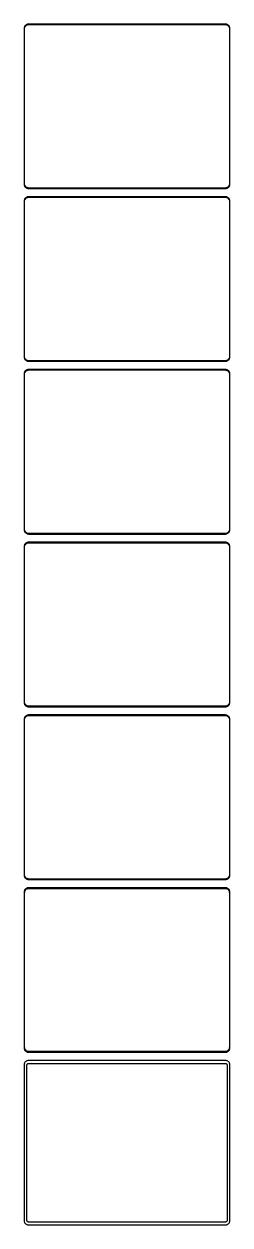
# Model space of a CAD drawing. Header units: metres. Extents: x -112 to 112, y 2745 to 5571.
# Drawn here: x -112 to 112, y 2745 to 4059 of the extents above; entities that cross this region are included whole.
import ezdxf

# ---------------------------------------------------------------- set-up
doc = ezdxf.new("R2010")
doc.units = ezdxf.units.M

msp = doc.modelspace()

# ---------------------------------------------------------------- linework, layer by layer
for p, q in [((-112.461, 4054.63), (-112.5, 4054)), ((-112.5, 4054), (-112.5, 3884)), ((-112.343, 4055.24), (-112.461, 4054.63)), ((-112.149, 4055.84), (-112.343, 4055.24)), ((-111.882, 4056.41), (-112.149, 4055.84)), ((-112, 4053.75), (-111.963, 4054.35)), ((-112, 3884.25), (-112, 4053.75)), ((-111.963, 4054.35), (-111.851, 4054.93)), ((-111.545, 4056.94), (-111.882, 4056.41)), ((-111.851, 4054.93), (-111.666, 4055.5)), ((-111.666, 4055.5), (-111.412, 4056.04)), ((-111.145, 4057.42), (-111.545, 4056.94)), ((-111.412, 4056.04), (-111.093, 4056.54)), ((-110.687, 4057.85), (-111.145, 4057.42)), ((-111.093, 4056.54), (-110.713, 4057)), ((-110.713, 4057), (-110.278, 4057.41)), ((-110.179, 4058.22), (-110.687, 4057.85)), ((-110.278, 4057.41), (-109.795, 4057.76)), ((-109.629, 4058.52), (-110.179, 4058.22)), ((-109.795, 4057.76), (-109.272, 4058.05)), ((-109.045, 4058.76), (-109.629, 4058.52)), ((-109.272, 4058.05), (-108.718, 4058.27)), ((-108.437, 4058.91), (-109.045, 4058.76)), ((-108.718, 4058.27), (-108.14, 4058.42)), ((-107.814, 4058.99), (-108.437, 4058.91)), ((-108.14, 4058.42), (-107.548, 4058.49)), ((107.814, 4058.99), (-107.814, 4058.99)), ((-107.548, 4058.49), (107.548, 4058.49)), ((107.548, 4058.49), (108.14, 4058.42)), ((108.437, 4058.91), (107.814, 4058.99)), ((108.14, 4058.42), (108.718, 4058.27)), ((109.045, 4058.76), (108.437, 4058.91)), ((108.718, 4058.27), (109.272, 4058.05)), ((109.629, 4058.52), (109.045, 4058.76)), ((109.272, 4058.05), (109.795, 4057.76)), ((110.179, 4058.22), (109.629, 4058.52)), ((109.795, 4057.76), (110.278, 4057.41)), ((110.687, 4057.85), (110.179, 4058.22)), ((110.278, 4057.41), (110.713, 4057)), ((111.145, 4057.42), (110.687, 4057.85)), ((110.713, 4057), (111.093, 4056.54)), ((111.093, 4056.54), (111.412, 4056.04)), ((111.545, 4056.94), (111.145, 4057.42)), ((111.412, 4056.04), (111.666, 4055.5)), ((111.882, 4056.41), (111.545, 4056.94)), ((111.666, 4055.5), (111.851, 4054.93)), ((111.851, 4054.93), (111.963, 4054.35)), ((112.149, 4055.84), (111.882, 4056.41)), ((111.963, 4054.35), (112, 4053.75)), ((112, 4053.75), (112, 3884.25)), ((112.343, 4055.24), (112.149, 4055.84)), ((112.461, 4054.63), (112.343, 4055.24)), ((112.5, 4054), (112.461, 4054.63)), ((112.5, 3884), (112.5, 4054)), ((-112.5, 3884), (-112.461, 3883.37)), ((-112.461, 3883.37), (-112.343, 3882.76)), ((-112.343, 3882.76), (-112.149, 3882.16)), ((-112.149, 3882.16), (-111.882, 3881.59)), ((-111.963, 3883.65), (-112, 3884.25)), ((-111.851, 3883.07), (-111.963, 3883.65)), ((-111.882, 3881.59), (-111.545, 3881.06)), ((-111.666, 3882.5), (-111.851, 3883.07)), ((-111.412, 3881.96), (-111.666, 3882.5)), ((-111.545, 3881.06), (-111.145, 3880.58)), ((-111.093, 3881.46), (-111.412, 3881.96)), ((-111.145, 3880.58), (-110.687, 3880.15)), ((-110.713, 3881), (-111.093, 3881.46)), ((-110.278, 3880.59), (-110.713, 3881)), ((-110.687, 3880.15), (-110.179, 3879.78)), ((-109.795, 3880.24), (-110.278, 3880.59)), ((-110.179, 3879.78), (-109.629, 3879.48)), ((-109.272, 3879.95), (-109.795, 3880.24)), ((-109.629, 3879.48), (-109.045, 3879.24)), ((-108.718, 3879.73), (-109.272, 3879.95)), ((-109.045, 3879.24), (-108.437, 3879.09)), ((-108.14, 3879.58), (-108.718, 3879.73)), ((-108.437, 3879.09), (-107.814, 3879.01)), ((-107.548, 3879.51), (-108.14, 3879.58)), ((-107.814, 3879.01), (107.814, 3879.01)), ((107.548, 3879.51), (-107.548, 3879.51)), ((108.14, 3879.58), (107.548, 3879.51)), ((107.814, 3879.01), (108.437, 3879.09)), ((108.718, 3879.73), (108.14, 3879.58)), ((108.437, 3879.09), (109.045, 3879.24)), ((109.272, 3879.95), (108.718, 3879.73)), ((109.045, 3879.24), (109.629, 3879.48)), ((109.795, 3880.24), (109.272, 3879.95)), ((109.629, 3879.48), (110.179, 3879.78)), ((110.278, 3880.59), (109.795, 3880.24)), ((110.179, 3879.78), (110.687, 3880.15)), ((110.713, 3881), (110.278, 3880.59)), ((110.687, 3880.15), (111.145, 3880.58)), ((111.093, 3881.46), (110.713, 3881)), ((111.412, 3881.96), (111.093, 3881.46)), ((111.145, 3880.58), (111.545, 3881.06)), ((111.666, 3882.5), (111.412, 3881.96)), ((111.545, 3881.06), (111.882, 3881.59)), ((111.851, 3883.07), (111.666, 3882.5)), ((111.963, 3883.65), (111.851, 3883.07)), ((111.882, 3881.59), (112.149, 3882.16)), ((112, 3884.25), (111.963, 3883.65)), ((112.149, 3882.16), (112.343, 3882.76)), ((112.343, 3882.76), (112.461, 3883.37)), ((112.461, 3883.37), (112.5, 3884)), ((-112.461, 3865.63), (-112.5, 3865)), ((-112.5, 3865), (-112.5, 3695)), ((-112.343, 3866.24), (-112.461, 3865.63)), ((-112.149, 3866.84), (-112.343, 3866.24)), ((-111.882, 3867.41), (-112.149, 3866.84)), ((-112, 3864.75), (-111.963, 3865.35)), ((-112, 3695.25), (-112, 3864.75)), ((-111.963, 3865.35), (-111.851, 3865.93)), ((-111.545, 3867.94), (-111.882, 3867.41)), ((-111.851, 3865.93), (-111.666, 3866.5)), ((-111.666, 3866.5), (-111.412, 3867.04)), ((-111.145, 3868.42), (-111.545, 3867.94)), ((-111.412, 3867.04), (-111.093, 3867.54)), ((-110.687, 3868.85), (-111.145, 3868.42)), ((-111.093, 3867.54), (-110.713, 3868)), ((-110.713, 3868), (-110.278, 3868.41)), ((-110.179, 3869.22), (-110.687, 3868.85)), ((-110.278, 3868.41), (-109.795, 3868.76)), ((-109.629, 3869.52), (-110.179, 3869.22)), ((-109.795, 3868.76), (-109.272, 3869.05)), ((-109.045, 3869.76), (-109.629, 3869.52)), ((-109.272, 3869.05), (-108.718, 3869.27)), ((-108.437, 3869.91), (-109.045, 3869.76)), ((-108.718, 3869.27), (-108.14, 3869.42)), ((-107.814, 3869.99), (-108.437, 3869.91)), ((-108.14, 3869.42), (-107.548, 3869.49)), ((107.814, 3869.99), (-107.814, 3869.99)), ((-107.548, 3869.49), (107.548, 3869.49)), ((107.548, 3869.49), (108.14, 3869.42)), ((108.437, 3869.91), (107.814, 3869.99)), ((108.14, 3869.42), (108.718, 3869.27)), ((109.045, 3869.76), (108.437, 3869.91)), ((108.718, 3869.27), (109.272, 3869.05)), ((109.629, 3869.52), (109.045, 3869.76)), ((109.272, 3869.05), (109.795, 3868.76)), ((110.179, 3869.22), (109.629, 3869.52)), ((109.795, 3868.76), (110.278, 3868.41)), ((110.687, 3868.85), (110.179, 3869.22)), ((110.278, 3868.41), (110.713, 3868)), ((111.145, 3868.42), (110.687, 3868.85)), ((110.713, 3868), (111.093, 3867.54)), ((111.093, 3867.54), (111.412, 3867.04)), ((111.545, 3867.94), (111.145, 3868.42)), ((111.412, 3867.04), (111.666, 3866.5)), ((111.882, 3867.41), (111.545, 3867.94)), ((111.666, 3866.5), (111.851, 3865.93)), ((111.851, 3865.93), (111.963, 3865.35)), ((112.149, 3866.84), (111.882, 3867.41)), ((111.963, 3865.35), (112, 3864.75)), ((112, 3864.75), (112, 3695.25)), ((112.343, 3866.24), (112.149, 3866.84)), ((112.461, 3865.63), (112.343, 3866.24)), ((112.5, 3865), (112.461, 3865.63)), ((112.5, 3695), (112.5, 3865)), ((-112.5, 3695), (-112.461, 3694.37)), ((-112.461, 3694.37), (-112.343, 3693.76)), ((-112.343, 3693.76), (-112.149, 3693.16)), ((-112.149, 3693.16), (-111.882, 3692.59)), ((-111.963, 3694.65), (-112, 3695.25)), ((-111.851, 3694.07), (-111.963, 3694.65)), ((-111.882, 3692.59), (-111.545, 3692.06)), ((-111.666, 3693.5), (-111.851, 3694.07)), ((-111.412, 3692.96), (-111.666, 3693.5)), ((-111.093, 3692.46), (-111.412, 3692.96)), ((-110.713, 3692), (-111.093, 3692.46)), ((111.093, 3692.46), (110.713, 3692)), ((111.412, 3692.96), (111.093, 3692.46)), ((111.666, 3693.5), (111.412, 3692.96)), ((111.545, 3692.06), (111.882, 3692.59)), ((111.851, 3694.07), (111.666, 3693.5)), ((111.963, 3694.65), (111.851, 3694.07)), ((111.882, 3692.59), (112.149, 3693.16)), ((112, 3695.25), (111.963, 3694.65)), ((112.149, 3693.16), (112.343, 3693.76)), ((112.343, 3693.76), (112.461, 3694.37)), ((112.461, 3694.37), (112.5, 3695)), ((-111.545, 3692.06), (-111.145, 3691.58)), ((-111.145, 3679.42), (-111.545, 3678.94)), ((-111.145, 3691.58), (-110.687, 3691.15)), ((-110.687, 3679.85), (-111.145, 3679.42)), ((-110.278, 3691.59), (-110.713, 3692)), ((-110.713, 3679), (-110.278, 3679.41)), ((-110.687, 3691.15), (-110.179, 3690.78)), ((-110.179, 3680.22), (-110.687, 3679.85)), ((-109.795, 3691.24), (-110.278, 3691.59)), ((-110.278, 3679.41), (-109.795, 3679.76)), ((-110.179, 3690.78), (-109.629, 3690.48)), ((-109.629, 3680.52), (-110.179, 3680.22)), ((-109.272, 3690.95), (-109.795, 3691.24)), ((-109.795, 3679.76), (-109.272, 3680.05)), ((-109.629, 3690.48), (-109.045, 3690.24)), ((-109.045, 3680.76), (-109.629, 3680.52)), ((-108.718, 3690.73), (-109.272, 3690.95)), ((-109.272, 3680.05), (-108.718, 3680.27)), ((-109.045, 3690.24), (-108.437, 3690.09)), ((-108.437, 3680.91), (-109.045, 3680.76)), ((-108.14, 3690.58), (-108.718, 3690.73)), ((-108.718, 3680.27), (-108.14, 3680.42)), ((-108.437, 3690.09), (-107.814, 3690.01)), ((-107.814, 3680.99), (-108.437, 3680.91)), ((-107.548, 3690.51), (-108.14, 3690.58)), ((-108.14, 3680.42), (-107.548, 3680.49)), ((-107.814, 3690.01), (107.814, 3690.01)), ((107.814, 3680.99), (-107.814, 3680.99)), ((107.548, 3690.51), (-107.548, 3690.51)), ((-107.548, 3680.49), (107.548, 3680.49)), ((108.14, 3690.58), (107.548, 3690.51)), ((107.548, 3680.49), (108.14, 3680.42)), ((107.814, 3690.01), (108.437, 3690.09)), ((108.437, 3680.91), (107.814, 3680.99)), ((108.718, 3690.73), (108.14, 3690.58)), ((108.14, 3680.42), (108.718, 3680.27)), ((108.437, 3690.09), (109.045, 3690.24)), ((109.045, 3680.76), (108.437, 3680.91)), ((109.272, 3690.95), (108.718, 3690.73)), ((108.718, 3680.27), (109.272, 3680.05)), ((109.045, 3690.24), (109.629, 3690.48)), ((109.629, 3680.52), (109.045, 3680.76)), ((109.795, 3691.24), (109.272, 3690.95)), ((109.272, 3680.05), (109.795, 3679.76)), ((109.629, 3690.48), (110.179, 3690.78)), ((110.179, 3680.22), (109.629, 3680.52)), ((110.278, 3691.59), (109.795, 3691.24)), ((109.795, 3679.76), (110.278, 3679.41)), ((110.179, 3690.78), (110.687, 3691.15)), ((110.687, 3679.85), (110.179, 3680.22)), ((110.713, 3692), (110.278, 3691.59)), ((110.278, 3679.41), (110.713, 3679)), ((110.687, 3691.15), (111.145, 3691.58)), ((111.145, 3679.42), (110.687, 3679.85)), ((111.145, 3691.58), (111.545, 3692.06)), ((111.545, 3678.94), (111.145, 3679.42)), ((-112.461, 3676.63), (-112.5, 3676)), ((-112.5, 3676), (-112.5, 3506)), ((-112.343, 3677.24), (-112.461, 3676.63)), ((-112.149, 3677.84), (-112.343, 3677.24)), ((-111.882, 3678.41), (-112.149, 3677.84)), ((-112, 3675.75), (-111.963, 3676.35)), ((-112, 3506.25), (-112, 3675.75)), ((-111.963, 3676.35), (-111.851, 3676.93)), ((-111.545, 3678.94), (-111.882, 3678.41)), ((-111.851, 3676.93), (-111.666, 3677.5)), ((-111.666, 3677.5), (-111.412, 3678.04)), ((-111.412, 3678.04), (-111.093, 3678.54)), ((-111.093, 3678.54), (-110.713, 3679)), ((110.713, 3679), (111.093, 3678.54)), ((111.093, 3678.54), (111.412, 3678.04)), ((111.412, 3678.04), (111.666, 3677.5)), ((111.882, 3678.41), (111.545, 3678.94)), ((111.666, 3677.5), (111.851, 3676.93)), ((111.851, 3676.93), (111.963, 3676.35)), ((112.149, 3677.84), (111.882, 3678.41)), ((111.963, 3676.35), (112, 3675.75)), ((112, 3675.75), (112, 3506.25)), ((112.343, 3677.24), (112.149, 3677.84)), ((112.461, 3676.63), (112.343, 3677.24)), ((112.5, 3676), (112.461, 3676.63)), ((112.5, 3506), (112.5, 3676)), ((-112.5, 3506), (-112.461, 3505.37)), ((-112.461, 3505.37), (-112.343, 3504.76)), ((-112.343, 3504.76), (-112.149, 3504.16)), ((-112.149, 3504.16), (-111.882, 3503.59)), ((-111.963, 3505.65), (-112, 3506.25)), ((-111.851, 3505.07), (-111.963, 3505.65)), ((-111.882, 3503.59), (-111.545, 3503.06)), ((-111.666, 3504.5), (-111.851, 3505.07)), ((-111.412, 3503.96), (-111.666, 3504.5)), ((-111.545, 3503.06), (-111.145, 3502.58)), ((-111.093, 3503.46), (-111.412, 3503.96)), ((-111.145, 3502.58), (-110.687, 3502.15)), ((-110.713, 3503), (-111.093, 3503.46)), ((-110.278, 3502.59), (-110.713, 3503)), ((-110.687, 3502.15), (-110.179, 3501.78)), ((-109.795, 3502.24), (-110.278, 3502.59)), ((-110.179, 3501.78), (-109.629, 3501.48)), ((-109.272, 3501.95), (-109.795, 3502.24)), ((-109.629, 3501.48), (-109.045, 3501.24)), ((-108.718, 3501.73), (-109.272, 3501.95)), ((-109.045, 3501.24), (-108.437, 3501.09)), ((-108.14, 3501.58), (-108.718, 3501.73)), ((-108.437, 3501.09), (-107.814, 3501.01)), ((-107.548, 3501.51), (-108.14, 3501.58)), ((-107.814, 3501.01), (107.814, 3501.01)), ((107.548, 3501.51), (-107.548, 3501.51)), ((108.14, 3501.58), (107.548, 3501.51)), ((107.814, 3501.01), (108.437, 3501.09)), ((108.718, 3501.73), (108.14, 3501.58)), ((108.437, 3501.09), (109.045, 3501.24)), ((109.272, 3501.95), (108.718, 3501.73)), ((109.045, 3501.24), (109.629, 3501.48)), ((109.795, 3502.24), (109.272, 3501.95)), ((109.629, 3501.48), (110.179, 3501.78)), ((110.278, 3502.59), (109.795, 3502.24)), ((110.179, 3501.78), (110.687, 3502.15)), ((110.713, 3503), (110.278, 3502.59)), ((110.687, 3502.15), (111.145, 3502.58)), ((111.093, 3503.46), (110.713, 3503)), ((111.412, 3503.96), (111.093, 3503.46)), ((111.145, 3502.58), (111.545, 3503.06)), ((111.666, 3504.5), (111.412, 3503.96)), ((111.545, 3503.06), (111.882, 3503.59)), ((111.851, 3505.07), (111.666, 3504.5)), ((111.963, 3505.65), (111.851, 3505.07)), ((111.882, 3503.59), (112.149, 3504.16)), ((112, 3506.25), (111.963, 3505.65)), ((112.149, 3504.16), (112.343, 3504.76)), ((112.343, 3504.76), (112.461, 3505.37)), ((112.461, 3505.37), (112.5, 3506)), ((-112.461, 3487.63), (-112.5, 3487)), ((-112.5, 3487), (-112.5, 3317)), ((-112.343, 3488.24), (-112.461, 3487.63)), ((-112.149, 3488.84), (-112.343, 3488.24)), ((-111.882, 3489.41), (-112.149, 3488.84)), ((-112, 3486.75), (-111.963, 3487.35)), ((-112, 3317.25), (-112, 3486.75)), ((-111.963, 3487.35), (-111.851, 3487.93)), ((-111.545, 3489.94), (-111.882, 3489.41)), ((-111.851, 3487.93), (-111.666, 3488.5)), ((-111.666, 3488.5), (-111.412, 3489.04)), ((-111.145, 3490.42), (-111.545, 3489.94)), ((-111.412, 3489.04), (-111.093, 3489.54)), ((-110.687, 3490.85), (-111.145, 3490.42)), ((-111.093, 3489.54), (-110.713, 3490)), ((-110.713, 3490), (-110.278, 3490.41)), ((-110.179, 3491.22), (-110.687, 3490.85)), ((-110.278, 3490.41), (-109.795, 3490.76)), ((-109.629, 3491.52), (-110.179, 3491.22)), ((-109.795, 3490.76), (-109.272, 3491.05)), ((-109.045, 3491.76), (-109.629, 3491.52)), ((-109.272, 3491.05), (-108.718, 3491.27)), ((-108.437, 3491.91), (-109.045, 3491.76)), ((-108.718, 3491.27), (-108.14, 3491.42)), ((-107.814, 3491.99), (-108.437, 3491.91)), ((-108.14, 3491.42), (-107.548, 3491.49)), ((107.814, 3491.99), (-107.814, 3491.99)), ((-107.548, 3491.49), (107.548, 3491.49)), ((107.548, 3491.49), (108.14, 3491.42)), ((108.437, 3491.91), (107.814, 3491.99)), ((108.14, 3491.42), (108.718, 3491.27)), ((109.045, 3491.76), (108.437, 3491.91)), ((108.718, 3491.27), (109.272, 3491.05)), ((109.629, 3491.52), (109.045, 3491.76)), ((109.272, 3491.05), (109.795, 3490.76)), ((110.179, 3491.22), (109.629, 3491.52)), ((109.795, 3490.76), (110.278, 3490.41)), ((110.687, 3490.85), (110.179, 3491.22)), ((110.278, 3490.41), (110.713, 3490)), ((111.145, 3490.42), (110.687, 3490.85)), ((110.713, 3490), (111.093, 3489.54)), ((111.093, 3489.54), (111.412, 3489.04)), ((111.545, 3489.94), (111.145, 3490.42)), ((111.412, 3489.04), (111.666, 3488.5)), ((111.882, 3489.41), (111.545, 3489.94)), ((111.666, 3488.5), (111.851, 3487.93)), ((111.851, 3487.93), (111.963, 3487.35)), ((112.149, 3488.84), (111.882, 3489.41)), ((111.963, 3487.35), (112, 3486.75)), ((112, 3486.75), (112, 3317.25)), ((112.343, 3488.24), (112.149, 3488.84)), ((112.461, 3487.63), (112.343, 3488.24)), ((112.5, 3487), (112.461, 3487.63)), ((112.5, 3317), (112.5, 3487)), ((-112.5, 3317), (-112.461, 3316.37)), ((-112.461, 3316.37), (-112.343, 3315.76)), ((-112.343, 3315.76), (-112.149, 3315.16)), ((-112.149, 3315.16), (-111.882, 3314.59)), ((-111.963, 3316.65), (-112, 3317.25)), ((-111.851, 3316.07), (-111.963, 3316.65)), ((-111.882, 3314.59), (-111.545, 3314.06)), ((-111.666, 3315.5), (-111.851, 3316.07)), ((-111.412, 3314.96), (-111.666, 3315.5)), ((-111.545, 3314.06), (-111.145, 3313.58)), ((-111.093, 3314.46), (-111.412, 3314.96)), ((-111.145, 3313.58), (-110.687, 3313.15)), ((-110.713, 3314), (-111.093, 3314.46)), ((-110.278, 3313.59), (-110.713, 3314)), ((-110.687, 3313.15), (-110.179, 3312.78)), ((-109.795, 3313.24), (-110.278, 3313.59)), ((-110.179, 3312.78), (-109.629, 3312.48)), ((-109.272, 3312.95), (-109.795, 3313.24)), ((-109.629, 3312.48), (-109.045, 3312.24)), ((-108.718, 3312.73), (-109.272, 3312.95)), ((-109.045, 3312.24), (-108.437, 3312.09)), ((-108.14, 3312.58), (-108.718, 3312.73)), ((-108.437, 3312.09), (-107.814, 3312.01)), ((-107.548, 3312.51), (-108.14, 3312.58)), ((-107.814, 3312.01), (107.814, 3312.01)), ((107.548, 3312.51), (-107.548, 3312.51)), ((108.14, 3312.58), (107.548, 3312.51)), ((107.814, 3312.01), (108.437, 3312.09)), ((108.718, 3312.73), (108.14, 3312.58)), ((108.437, 3312.09), (109.045, 3312.24)), ((109.272, 3312.95), (108.718, 3312.73)), ((109.045, 3312.24), (109.629, 3312.48)), ((109.795, 3313.24), (109.272, 3312.95)), ((109.629, 3312.48), (110.179, 3312.78)), ((110.278, 3313.59), (109.795, 3313.24)), ((110.179, 3312.78), (110.687, 3313.15)), ((110.713, 3314), (110.278, 3313.59)), ((110.687, 3313.15), (111.145, 3313.58)), ((111.093, 3314.46), (110.713, 3314)), ((111.412, 3314.96), (111.093, 3314.46)), ((111.145, 3313.58), (111.545, 3314.06)), ((111.666, 3315.5), (111.412, 3314.96)), ((111.545, 3314.06), (111.882, 3314.59)), ((111.851, 3316.07), (111.666, 3315.5)), ((111.963, 3316.65), (111.851, 3316.07)), ((111.882, 3314.59), (112.149, 3315.16)), ((112, 3317.25), (111.963, 3316.65)), ((112.149, 3315.16), (112.343, 3315.76)), ((112.343, 3315.76), (112.461, 3316.37)), ((112.461, 3316.37), (112.5, 3317)), ((-112.461, 3298.63), (-112.5, 3298)), ((-112.343, 3299.24), (-112.461, 3298.63)), ((-112.149, 3299.84), (-112.343, 3299.24)), ((-111.882, 3300.41), (-112.149, 3299.84)), ((-112, 3297.75), (-111.963, 3298.35)), ((-111.963, 3298.35), (-111.851, 3298.93)), ((-111.545, 3300.94), (-111.882, 3300.41)), ((-111.851, 3298.93), (-111.666, 3299.5)), ((-111.666, 3299.5), (-111.412, 3300.04)), ((-111.145, 3301.42), (-111.545, 3300.94)), ((-111.412, 3300.04), (-111.093, 3300.54)), ((-110.687, 3301.85), (-111.145, 3301.42)), ((-111.093, 3300.54), (-110.713, 3301)), ((-110.713, 3301), (-110.278, 3301.41)), ((-110.179, 3302.22), (-110.687, 3301.85)), ((-110.278, 3301.41), (-109.795, 3301.76)), ((-109.629, 3302.52), (-110.179, 3302.22)), ((-109.795, 3301.76), (-109.272, 3302.05)), ((-109.045, 3302.76), (-109.629, 3302.52)), ((-109.272, 3302.05), (-108.718, 3302.27)), ((-108.437, 3302.91), (-109.045, 3302.76)), ((-108.718, 3302.27), (-108.14, 3302.42)), ((-107.814, 3302.99), (-108.437, 3302.91)), ((-108.14, 3302.42), (-107.548, 3302.49)), ((107.814, 3302.99), (-107.814, 3302.99)), ((-107.548, 3302.49), (107.548, 3302.49)), ((107.548, 3302.49), (108.14, 3302.42)), ((108.437, 3302.91), (107.814, 3302.99)), ((108.14, 3302.42), (108.718, 3302.27)), ((109.045, 3302.76), (108.437, 3302.91)), ((108.718, 3302.27), (109.272, 3302.05)), ((109.629, 3302.52), (109.045, 3302.76)), ((109.272, 3302.05), (109.795, 3301.76)), ((110.179, 3302.22), (109.629, 3302.52)), ((109.795, 3301.76), (110.278, 3301.41)), ((110.687, 3301.85), (110.179, 3302.22)), ((110.278, 3301.41), (110.713, 3301)), ((111.145, 3301.42), (110.687, 3301.85)), ((110.713, 3301), (111.093, 3300.54)), ((111.093, 3300.54), (111.412, 3300.04)), ((111.545, 3300.94), (111.145, 3301.42)), ((111.412, 3300.04), (111.666, 3299.5)), ((111.882, 3300.41), (111.545, 3300.94)), ((111.666, 3299.5), (111.851, 3298.93)), ((111.851, 3298.93), (111.963, 3298.35)), ((112.149, 3299.84), (111.882, 3300.41)), ((111.963, 3298.35), (112, 3297.75)), ((112.343, 3299.24), (112.149, 3299.84)), ((112.461, 3298.63), (112.343, 3299.24)), ((112.5, 3298), (112.461, 3298.63)), ((-112.5, 3298), (-112.5, 3128)), ((-112, 3128.25), (-112, 3297.75)), ((112, 3297.75), (112, 3128.25)), ((112.5, 3128), (112.5, 3298)), ((-112.5, 3128), (-112.461, 3127.37)), ((-112.461, 3127.37), (-112.343, 3126.76)), ((-111.963, 3127.65), (-112, 3128.25)), ((-111.851, 3127.07), (-111.963, 3127.65)), ((111.963, 3127.65), (111.851, 3127.07)), ((112, 3128.25), (111.963, 3127.65)), ((112.343, 3126.76), (112.461, 3127.37)), ((112.461, 3127.37), (112.5, 3128)), ((-112.343, 3126.76), (-112.149, 3126.16)), ((-112.149, 3126.16), (-111.882, 3125.59)), ((-111.882, 3125.59), (-111.545, 3125.06)), ((-111.666, 3126.5), (-111.851, 3127.07)), ((-111.412, 3125.96), (-111.666, 3126.5)), ((-111.545, 3125.06), (-111.145, 3124.58)), ((-111.093, 3125.46), (-111.412, 3125.96)), ((-111.145, 3124.58), (-110.687, 3124.15)), ((-110.713, 3125), (-111.093, 3125.46)), ((-110.278, 3124.59), (-110.713, 3125)), ((-110.687, 3124.15), (-110.179, 3123.78)), ((-109.795, 3124.24), (-110.278, 3124.59)), ((-110.179, 3123.78), (-109.629, 3123.48)), ((-109.272, 3123.95), (-109.795, 3124.24)), ((-109.629, 3123.48), (-109.045, 3123.24)), ((-108.718, 3123.73), (-109.272, 3123.95)), ((-109.045, 3123.24), (-108.437, 3123.09)), ((-108.14, 3123.58), (-108.718, 3123.73)), ((-108.437, 3123.09), (-107.814, 3123.01)), ((-107.548, 3123.51), (-108.14, 3123.58)), ((-107.814, 3123.01), (107.814, 3123.01)), ((107.548, 3123.51), (-107.548, 3123.51)), ((108.14, 3123.58), (107.548, 3123.51)), ((107.814, 3123.01), (108.437, 3123.09)), ((108.718, 3123.73), (108.14, 3123.58)), ((108.437, 3123.09), (109.045, 3123.24)), ((109.272, 3123.95), (108.718, 3123.73)), ((109.045, 3123.24), (109.629, 3123.48)), ((109.795, 3124.24), (109.272, 3123.95)), ((109.629, 3123.48), (110.179, 3123.78)), ((110.278, 3124.59), (109.795, 3124.24)), ((110.179, 3123.78), (110.687, 3124.15)), ((110.713, 3125), (110.278, 3124.59)), ((110.687, 3124.15), (111.145, 3124.58)), ((111.093, 3125.46), (110.713, 3125)), ((111.412, 3125.96), (111.093, 3125.46)), ((111.145, 3124.58), (111.545, 3125.06)), ((111.666, 3126.5), (111.412, 3125.96)), ((111.545, 3125.06), (111.882, 3125.59)), ((111.851, 3127.07), (111.666, 3126.5)), ((111.882, 3125.59), (112.149, 3126.16)), ((112.149, 3126.16), (112.343, 3126.76)), ((-112.461, 3109.63), (-112.5, 3109)), ((-112.5, 3109), (-112.5, 2939)), ((-112.343, 3110.24), (-112.461, 3109.63)), ((-112.149, 3110.84), (-112.343, 3110.24)), ((-111.882, 3111.41), (-112.149, 3110.84)), ((-111.545, 3111.94), (-111.882, 3111.41)), ((-111.828, 3108.75), (-111.792, 3109.32)), ((-111.828, 2939.25), (-111.828, 3108.75)), ((-111.792, 3109.32), (-111.685, 3109.89)), ((-111.685, 3109.89), (-111.507, 3110.44)), ((-111.145, 3112.42), (-111.545, 3111.94)), ((-111.507, 3110.44), (-111.262, 3110.96)), ((-111.262, 3110.96), (-110.954, 3111.44)), ((-110.687, 3112.85), (-111.145, 3112.42)), ((-110.954, 3111.44), (-110.588, 3111.88)), ((-110.179, 3113.22), (-110.687, 3112.85)), ((-110.588, 3111.88), (-110.168, 3112.28)), ((-109.629, 3113.52), (-110.179, 3113.22)), ((-110.168, 3112.28), (-109.703, 3112.62)), ((-109.703, 3112.62), (-109.199, 3112.89)), ((-109.045, 3113.76), (-109.629, 3113.52)), ((-109.199, 3112.89), (-108.665, 3113.1)), ((-108.437, 3113.91), (-109.045, 3113.76)), ((-108.665, 3113.1), (-108.108, 3113.25)), ((-107.814, 3113.99), (-108.437, 3113.91)), ((-108.108, 3113.25), (-107.537, 3113.32)), ((107.814, 3113.99), (-107.814, 3113.99)), ((-107.537, 3113.32), (107.537, 3113.32)), ((107.537, 3113.32), (108.108, 3113.25)), ((108.437, 3113.91), (107.814, 3113.99)), ((108.108, 3113.25), (108.665, 3113.1)), ((109.045, 3113.76), (108.437, 3113.91)), ((108.665, 3113.1), (109.199, 3112.89)), ((109.629, 3113.52), (109.045, 3113.76)), ((109.199, 3112.89), (109.703, 3112.62)), ((110.179, 3113.22), (109.629, 3113.52)), ((109.703, 3112.62), (110.168, 3112.28)), ((110.168, 3112.28), (110.588, 3111.88)), ((110.687, 3112.85), (110.179, 3113.22)), ((110.588, 3111.88), (110.954, 3111.44)), ((111.145, 3112.42), (110.687, 3112.85)), ((110.954, 3111.44), (111.262, 3110.96)), ((111.545, 3111.94), (111.145, 3112.42)), ((111.262, 3110.96), (111.507, 3110.44)), ((111.507, 3110.44), (111.685, 3109.89)), ((111.882, 3111.41), (111.545, 3111.94)), ((111.685, 3109.89), (111.792, 3109.32)), ((111.792, 3109.32), (111.828, 3108.75)), ((111.828, 3108.75), (111.828, 2939.25)), ((112.149, 3110.84), (111.882, 3111.41)), ((112.343, 3110.24), (112.149, 3110.84)), ((112.461, 3109.63), (112.343, 3110.24)), ((112.5, 3109), (112.461, 3109.63)), ((112.5, 2939), (112.5, 3109)), ((-112.5, 2939), (-112.461, 2938.37)), ((-112.461, 2938.37), (-112.343, 2937.76)), ((-112.343, 2937.76), (-112.149, 2937.16)), ((-112.149, 2937.16), (-111.882, 2936.59)), ((-111.882, 2936.59), (-111.545, 2936.06)), ((-111.792, 2938.68), (-111.828, 2939.25)), ((-111.685, 2938.11), (-111.792, 2938.68)), ((-111.507, 2937.56), (-111.685, 2938.11)), ((-111.545, 2936.06), (-111.145, 2935.58)), ((-111.262, 2937.04), (-111.507, 2937.56)), ((-110.954, 2936.56), (-111.262, 2937.04)), ((-111.145, 2935.58), (-110.687, 2935.15)), ((-110.588, 2936.12), (-110.954, 2936.56)), ((-110.687, 2935.15), (-110.179, 2934.78)), ((-110.168, 2935.72), (-110.588, 2936.12)), ((-110.179, 2934.78), (-109.629, 2934.48)), ((-109.703, 2935.38), (-110.168, 2935.72)), ((-109.199, 2935.11), (-109.703, 2935.38)), ((-109.629, 2934.48), (-109.045, 2934.24)), ((-108.665, 2934.9), (-109.199, 2935.11)), ((-109.045, 2934.24), (-108.437, 2934.09)), ((-108.108, 2934.75), (-108.665, 2934.9)), ((-108.437, 2934.09), (-107.814, 2934.01)), ((-107.537, 2934.68), (-108.108, 2934.75)), ((-107.814, 2934.01), (107.814, 2934.01)), ((107.537, 2934.68), (-107.537, 2934.68)), ((108.108, 2934.75), (107.537, 2934.68)), ((107.814, 2934.01), (108.437, 2934.09)), ((108.665, 2934.9), (108.108, 2934.75)), ((108.437, 2934.09), (109.045, 2934.24)), ((109.199, 2935.11), (108.665, 2934.9)), ((109.045, 2934.24), (109.629, 2934.48)), ((109.703, 2935.38), (109.199, 2935.11)), ((109.629, 2934.48), (110.179, 2934.78)), ((110.168, 2935.72), (109.703, 2935.38)), ((110.588, 2936.12), (110.168, 2935.72)), ((110.179, 2934.78), (110.687, 2935.15)), ((110.954, 2936.56), (110.588, 2936.12)), ((110.687, 2935.15), (111.145, 2935.58)), ((111.262, 2937.04), (110.954, 2936.56)), ((111.145, 2935.58), (111.545, 2936.06)), ((111.507, 2937.56), (111.262, 2937.04)), ((111.685, 2938.11), (111.507, 2937.56)), ((111.545, 2936.06), (111.882, 2936.59)), ((111.792, 2938.68), (111.685, 2938.11)), ((111.828, 2939.25), (111.792, 2938.68)), ((111.882, 2936.59), (112.149, 2937.16)), ((112.149, 2937.16), (112.343, 2937.76)), ((112.343, 2937.76), (112.461, 2938.37)), ((112.461, 2938.37), (112.5, 2939)), ((-112.461, 2920.63), (-112.5, 2920)), ((-112.5, 2920), (-112.5, 2750)), ((-112.343, 2921.24), (-112.461, 2920.63)), ((-112.149, 2921.84), (-112.343, 2921.24)), ((-111.882, 2922.41), (-112.149, 2921.84)), ((-111.545, 2922.94), (-111.882, 2922.41)), ((-111.145, 2923.42), (-111.545, 2922.94)), ((-110.687, 2923.85), (-111.145, 2923.42)), ((-110.179, 2924.22), (-110.687, 2923.85)), ((-109.629, 2924.52), (-110.179, 2924.22)), ((-109.045, 2924.76), (-109.629, 2924.52)), ((-109.36, 2919.75), (-109.343, 2920.01)), ((-109.36, 2750.25), (-109.36, 2919.75)), ((-109.343, 2920.01), (-109.293, 2920.27)), ((-109.293, 2920.27), (-109.211, 2920.53)), ((-109.211, 2920.53), (-109.099, 2920.77)), ((-109.099, 2920.77), (-108.957, 2920.99)), ((-108.437, 2924.91), (-109.045, 2924.76)), ((-108.957, 2920.99), (-108.788, 2921.19)), ((-108.788, 2921.19), (-108.595, 2921.38)), ((-108.595, 2921.38), (-108.38, 2921.53)), ((-107.814, 2924.99), (-108.437, 2924.91)), ((-108.38, 2921.53), (-108.148, 2921.66)), ((-108.148, 2921.66), (-107.902, 2921.76)), ((-107.902, 2921.76), (-107.645, 2921.82)), ((107.814, 2924.99), (-107.814, 2924.99)), ((-107.645, 2921.82), (-107.382, 2921.86)), ((-107.382, 2921.86), (107.382, 2921.86)), ((107.382, 2921.86), (107.645, 2921.82)), ((107.645, 2921.82), (107.902, 2921.76)), ((108.437, 2924.91), (107.814, 2924.99)), ((107.902, 2921.76), (108.148, 2921.66)), ((108.148, 2921.66), (108.38, 2921.53)), ((108.38, 2921.53), (108.595, 2921.38)), ((109.045, 2924.76), (108.437, 2924.91)), ((108.595, 2921.38), (108.788, 2921.19)), ((108.788, 2921.19), (108.957, 2920.99)), ((108.957, 2920.99), (109.099, 2920.77)), ((109.629, 2924.52), (109.045, 2924.76)), ((109.099, 2920.77), (109.211, 2920.53)), ((109.211, 2920.53), (109.293, 2920.27)), ((109.293, 2920.27), (109.343, 2920.01)), ((109.343, 2920.01), (109.36, 2919.75)), ((109.36, 2919.75), (109.36, 2750.25)), ((110.179, 2924.22), (109.629, 2924.52)), ((110.687, 2923.85), (110.179, 2924.22)), ((111.145, 2923.42), (110.687, 2923.85)), ((111.545, 2922.94), (111.145, 2923.42)), ((111.882, 2922.41), (111.545, 2922.94)), ((112.149, 2921.84), (111.882, 2922.41)), ((112.343, 2921.24), (112.149, 2921.84)), ((112.461, 2920.63), (112.343, 2921.24)), ((112.5, 2920), (112.461, 2920.63)), ((112.5, 2750), (112.5, 2920)), ((-112.5, 2750), (-112.461, 2749.37)), ((-112.461, 2749.37), (-112.343, 2748.76)), ((-112.343, 2748.76), (-112.149, 2748.16)), ((-112.149, 2748.16), (-111.882, 2747.59)), ((-111.882, 2747.59), (-111.545, 2747.06)), ((-111.545, 2747.06), (-111.145, 2746.58)), ((-111.145, 2746.58), (-110.687, 2746.15)), ((-109.343, 2749.99), (-109.36, 2750.25)), ((-109.293, 2749.73), (-109.343, 2749.99)), ((-109.211, 2749.47), (-109.293, 2749.73)), ((-109.099, 2749.23), (-109.211, 2749.47)), ((-108.957, 2749.01), (-109.099, 2749.23)), ((-108.788, 2748.81), (-108.957, 2749.01)), ((-108.595, 2748.62), (-108.788, 2748.81)), ((-108.38, 2748.47), (-108.595, 2748.62)), ((-108.148, 2748.34), (-108.38, 2748.47)), ((-107.902, 2748.24), (-108.148, 2748.34)), ((-107.645, 2748.18), (-107.902, 2748.24)), ((-107.382, 2748.14), (-107.645, 2748.18)), ((107.382, 2748.14), (-107.382, 2748.14)), ((107.645, 2748.18), (107.382, 2748.14)), ((107.902, 2748.24), (107.645, 2748.18)), ((108.148, 2748.34), (107.902, 2748.24)), ((108.38, 2748.47), (108.148, 2748.34)), ((108.595, 2748.62), (108.38, 2748.47)), ((108.788, 2748.81), (108.595, 2748.62)), ((108.957, 2749.01), (108.788, 2748.81)), ((109.099, 2749.23), (108.957, 2749.01)), ((109.211, 2749.47), (109.099, 2749.23)), ((109.293, 2749.73), (109.211, 2749.47)), ((109.343, 2749.99), (109.293, 2749.73)), ((109.36, 2750.25), (109.343, 2749.99)), ((110.687, 2746.15), (111.145, 2746.58)), ((111.145, 2746.58), (111.545, 2747.06)), ((111.545, 2747.06), (111.882, 2747.59)), ((111.882, 2747.59), (112.149, 2748.16)), ((112.149, 2748.16), (112.343, 2748.76)), ((112.343, 2748.76), (112.461, 2749.37)), ((112.461, 2749.37), (112.5, 2750)), ((-110.687, 2746.15), (-110.179, 2745.78)), ((-110.179, 2745.78), (-109.629, 2745.48)), ((-109.629, 2745.48), (-109.045, 2745.24)), ((-109.045, 2745.24), (-108.437, 2745.09)), ((-108.437, 2745.09), (-107.814, 2745.01)), ((-107.814, 2745.01), (107.814, 2745.01)), ((107.814, 2745.01), (108.437, 2745.09)), ((108.437, 2745.09), (109.045, 2745.24)), ((109.045, 2745.24), (109.629, 2745.48)), ((109.629, 2745.48), (110.179, 2745.78)), ((110.179, 2745.78), (110.687, 2746.15))]:
    msp.add_line(p, q)

doc.saveas('drawing.dxf')
